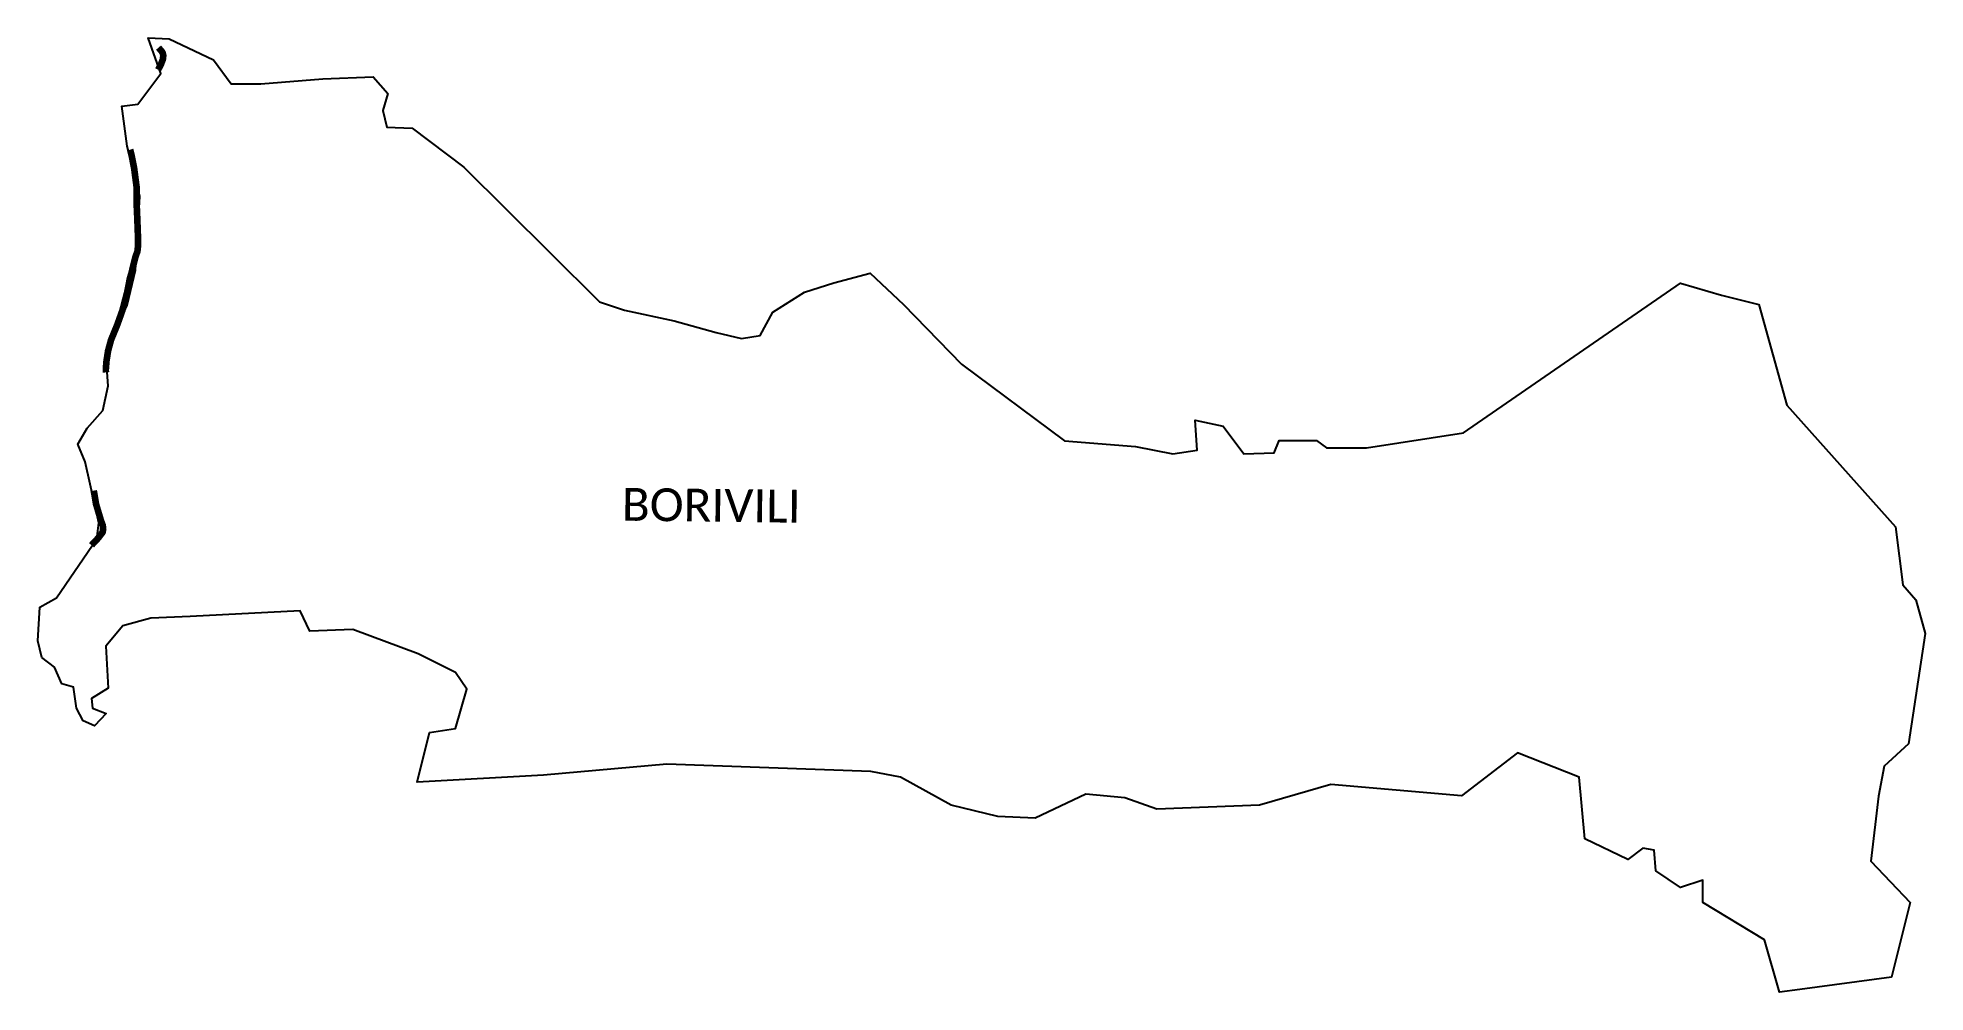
# Model space of a CAD drawing. Header units: metres. Extents: x 266208 to 280437, y 2124392 to 2131586.
import ezdxf

# ---------------------------------------------------------------- set-up
doc = ezdxf.new("R2010")
doc.units = ezdxf.units.M
for name, color, linetype in [('ARTIFICIALLY PROTECTED', 10, 'Continuous'), ('VILLAGE BOUNDRY', 3, 'Continuous'), ('VILLAGE NAME', 250, 'Continuous')]:
    doc.layers.add(name, color=color, linetype=linetype)
doc.styles.get("Standard").update_dxf_attribs({"font": 'simplex.shx'})

msp = doc.modelspace()

# ---------------------------------------------------------------- linework, layer by layer
at = {"layer": 'ARTIFICIALLY PROTECTED', "const_width": 50, "flags": 128}
for points in [[(267118, 2131512), (267139, 2131488), (267149, 2131474), (267154, 2131454), (267152, 2131430), (267151, 2131424), (267136, 2131385), (267115, 2131345)], [(266904, 2130743), (266905, 2130740), (266915, 2130701), (266934, 2130605), (266954, 2130454), (266954, 2130317), (266958, 2130227), (266964, 2130065), (266963, 2130011), (266959, 2129976), (266943, 2129931), (266914, 2129812), (266902, 2129771), (266882, 2129669), (266846, 2129532), (266808, 2129425), (266760, 2129308), (266738, 2129227), (266729, 2129169), (266726, 2129150), (266721, 2129090), (266721, 2129075), (266722, 2129064)], [(266630, 2128173), (266647, 2128072), (266685, 2127945), (266698, 2127911), (266701, 2127878), (266696, 2127858), (266664, 2127816), (266642, 2127792), (266628, 2127778), (266613, 2127761)]]:
    msp.add_lwpolyline(points, dxfattribs=at)
at = {"layer": 'VILLAGE BOUNDRY', "flags": 128}
msp.add_lwpolyline([(272735, 2129577), (273172, 2129126)], dxfattribs=at)
at = {"layer": 'VILLAGE BOUNDRY', "color": 3}
for points in [[(279491, 2124412, 0), (279338, 2124392, 0), (279225, 2124787, 0), (278760, 2125069, 0), (278760, 2125238, 0), (278591, 2125181, 0), (278407, 2125308, 0), (278393, 2125463, 0), (278309, 2125477, 0), (278196, 2125393, 0), (277872, 2125548, 0), (277829, 2126013, 0), (277364, 2126196, 0), (276941, 2125872, 0), (275955, 2125957, 0), (275419, 2125802, 0), (274644, 2125773, 0), (274404, 2125858, 0), (274108, 2125886, 0), (273727, 2125703, 0), (273445, 2125717, 0), (273093, 2125802, 0), (272712, 2126013, 0), (272487, 2126055, 0), (270950, 2126112, 0), (270020, 2126027, 0), (269069, 2125976, 0), (269160, 2126351, 0), (269357, 2126380, 0), (269442, 2126676, 0), (269357, 2126803, 0), (269075, 2126943, 0), (268582, 2127127, 0), (268258, 2127113, 0), (268187, 2127268, 0), (267356, 2127225, 0), (267059, 2127211, 0), (266848, 2127155, 0), (266721, 2127000, 0), (266739, 2126684, 0), (266612, 2126605, 0), (266620, 2126534, 0), (266723, 2126494, 0), (266636, 2126399, 0), (266549, 2126439, 0), (266501, 2126534, 0), (266477, 2126692, 0), (266390, 2126716, 0), (266335, 2126843, 0), (266239, 2126914, 0), (266208, 2127041, 0), (266224, 2127295, 0), (266350, 2127366, 0), (266652, 2127810, 0), (266668, 2127929, 0), (266565, 2128389, 0), (266509, 2128524, 0), (266580, 2128643, 0), (266699, 2128778, 0), (266739, 2128962, 0), (266723, 2129168, 0), (266779, 2129342, 0), (266882, 2129572, 0), (266945, 2129834, 0), (266977, 2130389, 0), (266937, 2130556, 0), (266882, 2130770, 0), (266842, 2131071, 0), (266961, 2131087, 0), (267135, 2131317, 0), (267040, 2131586, 0), (267199, 2131578, 0), (267532, 2131420, 0), (267667, 2131238, 0), (267889, 2131238, 0), (268357, 2131277, 0), (268737, 2131293, 0), (268848, 2131166, 0), (268809, 2131039, 0), (268840, 2130912, 0), (269031, 2130904, 0), (269419, 2130611, 0), (270069, 2129969, 0), (270442, 2129596, 0), (270632, 2129533, 0), (271005, 2129453, 0), (271322, 2129366, 0), (271512, 2129319, 0), (271655, 2129342, 0), (271750, 2129517, 0), (271988, 2129668, 0), (272210, 2129739, 0), (272483, 2129812, 0), (272735, 2129577, 0)], [(273172, 2129126, 0), (273947, 2128548, 0), (274483, 2128505, 0), (274765, 2128449, 0), (274948, 2128477, 0), (274934, 2128703, 0), (275145, 2128660, 0), (275300, 2128449, 0), (275528, 2128458, 0), (275566, 2128552, 0), (275848, 2128552, 0), (275923, 2128496, 0), (276224, 2128496, 0), (276957, 2128609, 0), (278592, 2129737, 0), (278901, 2129647, 0), (279183, 2129577, 0), (279394, 2128816, 0), (280212, 2127899, 0), (280268, 2127462, 0), (280367, 2127349, 0), (280437, 2127096, 0), (280310, 2126264, 0), (280127, 2126095, 0), (280085, 2125869, 0), (280028, 2125379, 0), (280324, 2125069, 0), (280184, 2124505, 0), (279491, 2124412, 0)]]:
    msp.add_polyline3d(points, dxfattribs=at)

# ---------------------------------------------------------------- texts
at = {"layer": 'VILLAGE NAME', "insert": (270613, 2128194), "char_height": 247.63, "attachment_point": 1, "rotation": 359.3415}
msp.add_mtext_dynamic_manual_height_columns('{\\fCalibri|b0|i0|c0|p34;BORIVILI}', width=3307.61, gutter_width=1238, heights=[554], dxfattribs=at)

doc.saveas('drawing.dxf')
